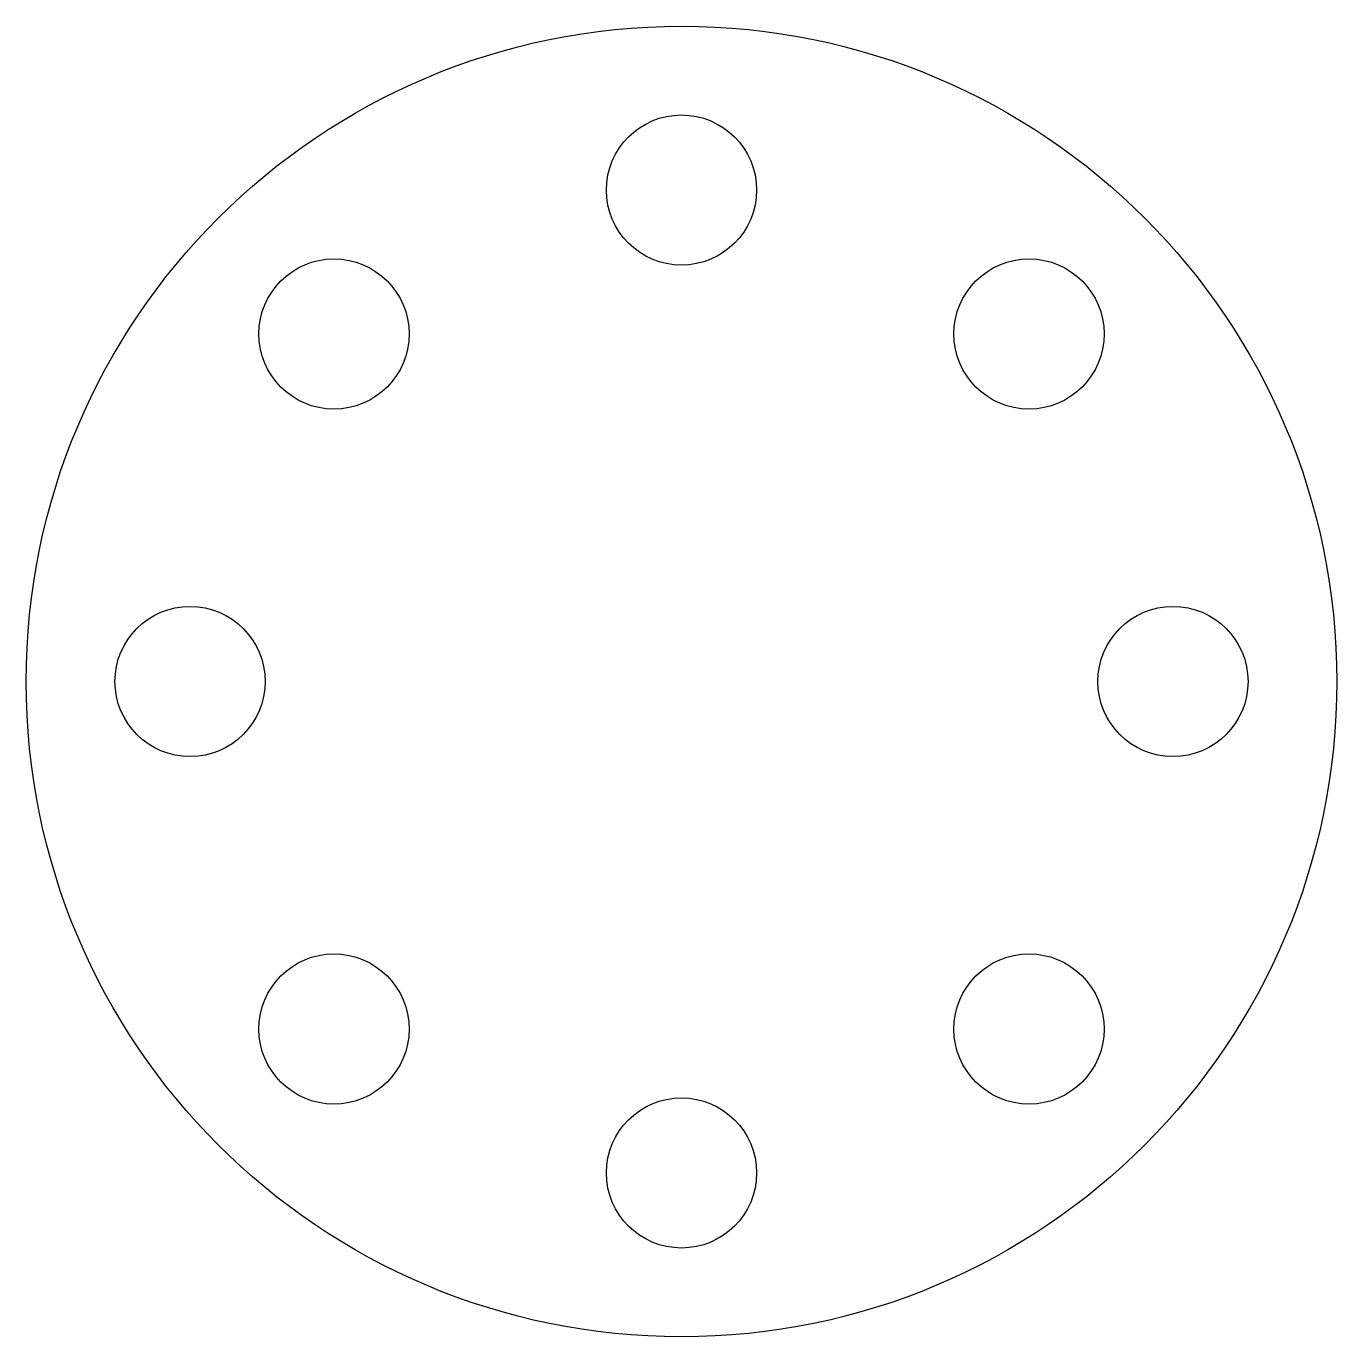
# Model space of a CAD drawing. Header units: millimetres. Extents: x 0 to 48, y 0 to 48.
import ezdxf

# ---------------------------------------------------------------- set-up
doc = ezdxf.new("R2010")
doc.units = ezdxf.units.MM

msp = doc.modelspace()

# ---------------------------------------------------------------- linework, layer by layer
at = {"layer": 'CUT'}
for centre, radius in [((24, 24), 24), ((24, 42), 2.75), ((11.2721, 36.7279), 2.75), ((36.7279, 36.7279), 2.75), ((6, 24), 2.75), ((42, 24), 2.75), ((11.2721, 11.2721), 2.75), ((36.7279, 11.2721), 2.75), ((24, 6), 2.75)]:
    msp.add_circle(centre, radius, dxfattribs=at)

doc.saveas('drawing.dxf')
